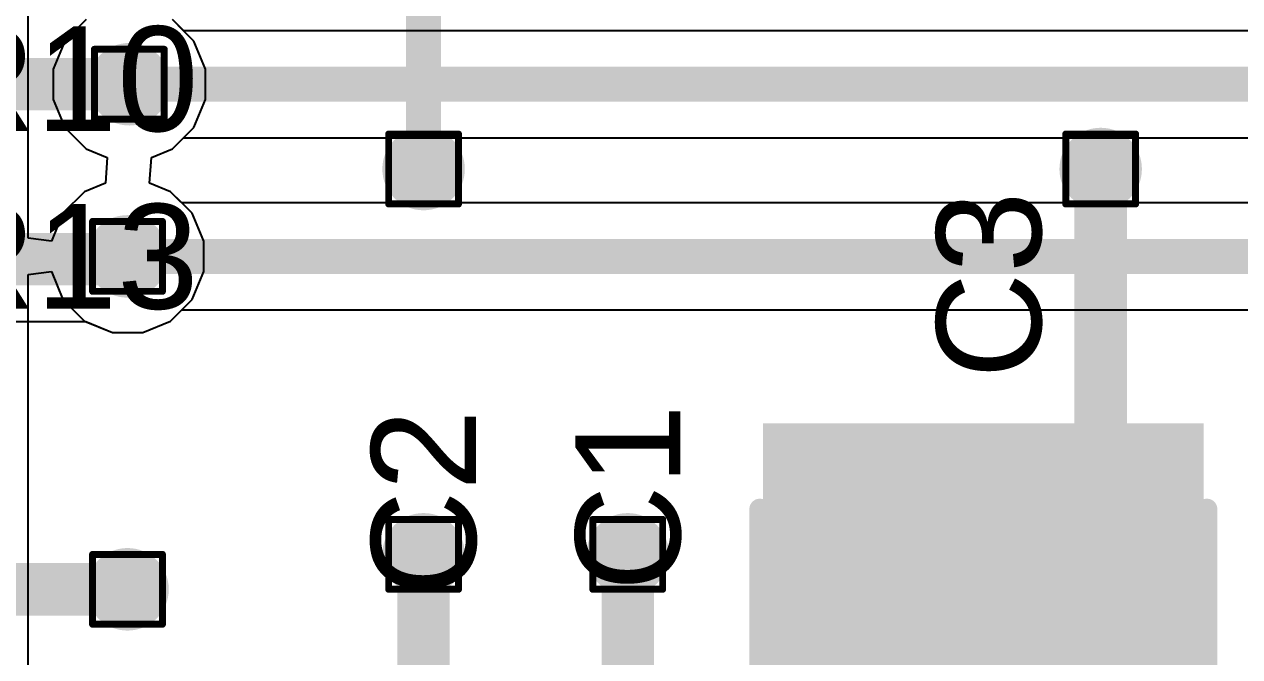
# Model space of a CAD drawing. Header units: inches. Extents: x -40 to 219, y 2 to 133.
# Drawn here: x 9.13 to 17.97, y 50.84 to 55.44 of the extents above; entities that cross this region are included whole.
import ezdxf

# ---------------------------------------------------------------- set-up
doc = ezdxf.new("R2010")
doc.units = ezdxf.units.IN
for name, color, linetype in [('Bottom Layer', 5, 'Continuous'), ('Drill Drawing', 1, 'Continuous'), ('Top Layer', 1, 'Continuous'), ('Top Overlay', 2, 'Continuous'), ('Top Paste', 8, 'Continuous'), ('Top Solder', 216, 'Continuous'), ('Via Holes', 16, 'Continuous')]:
    doc.layers.add(name, color=color, linetype=linetype)
doc.styles.add('Arial', font='', dxfattribs={"height": 0.2})
doc.styles.get('Arial').set_extended_font_data('Arial')

# ---------------------------------------------------------------- blocks, each defined once
blk = doc.blocks.new('C____B_209')
at = {"layer": 'Top Layer'}
for points in [[(-2.55000125, -1.49999446), (-2.55000125, 1.50000462), (-0.8500021099999997, 1.50000462), (-0.8500021100000001, -1.49999446)], [(0.8499995699999998, -1.49999446), (0.84999957, 1.50000462), (2.54999871, 1.50000462), (2.54999871, -1.49999446)]]:
    blk.add_hatch(color=1, dxfattribs=at).paths.add_polyline_path(points)
at = {"layer": 'Top Paste'}
for points in [[(-2.55000125, -1.49999446), (-2.55000125, 1.50000462), (-0.8500021099999997, 1.50000462), (-0.8500021100000001, -1.49999446)], [(0.8499995699999998, -1.49999446), (0.84999957, 1.50000462), (2.54999871, 1.50000462), (2.54999871, -1.49999446)]]:
    blk.add_hatch(color=8, dxfattribs=at).paths.add_polyline_path(points)
at = {"layer": 'Top Solder'}
for points in [[(-2.65160125, -1.60159446), (-2.65160125, 1.60160462), (-0.7484021099999998, 1.60160462), (-0.7484021100000001, -1.60159446)], [(0.7483995699999998, -1.60159446), (0.7483995700000001, 1.60160462), (2.65159871, 1.60160462), (2.65159871, -1.60159446)]]:
    blk.add_hatch(color=216, dxfattribs=at).paths.add_polyline_path(points)
at = {"layer": 'Top Overlay'}
for points in [[(-1.93413888, 1.62560254, 0.1524, 0.1524, 0), (2.02826366, 1.6256, 0.1524, 0.1524, 0)], [(-3.02260254, 0.40640508, 0.127, 0.127, 0), (-3.0226, -0.25399746, 0.127, 0.127, 0)], [(-3.35280254, 0.05080508, 0.127, 0.127, 0), (-2.6924, 0.05080253999999999, 0.127, 0.127, 0)], [(-1.93413888, -1.62559746, 0.1524, 0.1524, 0), (2.02826366, -1.6256, 0.1524, 0.1524, 0)]]:
    blk.add_lwpolyline(points, format="xyseb", dxfattribs=at)
for points in [[(-1.97223888, 1.62560254, 0.0762, 0.0762, 1), (-1.89603888, 1.62560254, 0.0762, 0.0762, 1)], [(1.99016366, 1.6256, 0.0762, 0.0762, 1), (2.06636366, 1.6256, 0.0762, 0.0762, 1)], [(-3.05435254, 0.40640508, 0.0635, 0.0635, 1), (-2.99085254, 0.40640508, 0.0635, 0.0635, 1)], [(-3.38455254, 0.05080508, 0.0635, 0.0635, 1), (-3.32105254, 0.05080508, 0.0635, 0.0635, 1)], [(-2.72415, 0.05080253999999999, 0.0635, 0.0635, 1), (-2.66065, 0.05080253999999999, 0.0635, 0.0635, 1)], [(-3.05435, -0.25399746, 0.0635, 0.0635, 1), (-2.99085, -0.25399746, 0.0635, 0.0635, 1)], [(-1.97223888, -1.62559746, 0.0762, 0.0762, 1), (-1.89603888, -1.62559746, 0.0762, 0.0762, 1)], [(1.99016366, -1.6256, 0.0762, 0.0762, 1), (2.06636366, -1.6256, 0.0762, 0.0762, 1)]]:
    blk.add_lwpolyline(points, format="xyseb", close=True, dxfattribs=at)

msp = doc.modelspace()

# ---------------------------------------------------------------- hatches: boundary and pattern name
at = {"layer": 'Bottom Layer'}
h = msp.add_hatch(color=5, dxfattribs=at)
edge = h.paths.add_edge_path()
edge.add_arc((9.88961954, 55.00473632), 0.2999994, 0, 360)
h = msp.add_hatch(color=5, dxfattribs=at)
edge = h.paths.add_edge_path()
edge.add_arc((12.03008008, 54.38839262), 0.2999994, 0, 360)
h = msp.add_hatch(color=5, dxfattribs=at)
edge = h.paths.add_edge_path()
edge.add_arc((16.95461938, 54.38839262), 0.2999994, 0, 360)
h = msp.add_hatch(color=5, dxfattribs=at)
edge = h.paths.add_edge_path()
edge.add_arc((9.87673666, 53.75339261999999), 0.2999994, 0, 360)
h = msp.add_hatch(color=5, dxfattribs=at)
edge = h.paths.add_edge_path()
edge.add_arc((12.03008008, 51.58761843999999), 0.2999994, 0, 360)
h = msp.add_hatch(color=5, dxfattribs=at)
edge = h.paths.add_edge_path()
edge.add_arc((13.51497678, 51.58761843999999), 0.2999994, 0, 360)
h = msp.add_hatch(color=5, dxfattribs=at)
edge = h.paths.add_edge_path()
edge.add_arc((9.87673666, 51.33342793999999), 0.2999994, 0, 360)
at = {"layer": 'Top Layer'}
h = msp.add_hatch(color=1, dxfattribs=at)
edge = h.paths.add_edge_path()
edge.add_arc((9.88961954, 55.00473632), 0.2999994, 0, 360)
h = msp.add_hatch(color=1, dxfattribs=at)
edge = h.paths.add_edge_path()
edge.add_arc((12.03008008, 54.38839262), 0.2999994, 0, 360)
h = msp.add_hatch(color=1, dxfattribs=at)
edge = h.paths.add_edge_path()
edge.add_arc((16.95461938, 54.38839262), 0.2999994, 0, 360)
h = msp.add_hatch(color=1, dxfattribs=at)
edge = h.paths.add_edge_path()
edge.add_arc((9.87673666, 53.75339261999999), 0.2999994, 0, 360)
h = msp.add_hatch(color=1, dxfattribs=at)
edge = h.paths.add_edge_path()
edge.add_arc((12.03008008, 51.58761843999999), 0.2999994, 0, 360)
h = msp.add_hatch(color=1, dxfattribs=at)
edge = h.paths.add_edge_path()
edge.add_arc((13.51497678, 51.58761843999999), 0.2999994, 0, 360)
h = msp.add_hatch(color=1, dxfattribs=at)
edge = h.paths.add_edge_path()
edge.add_arc((9.87673666, 51.33342793999999), 0.2999994, 0, 360)
at = {"layer": 'Via Holes'}
h = msp.add_hatch(color=7, dxfattribs=at)
edge = h.paths.add_edge_path()
edge.add_arc((9.88961954, 55.00473632), 0.1499997, 0, 360)
h = msp.add_hatch(color=7, dxfattribs=at)
edge = h.paths.add_edge_path()
edge.add_arc((12.03008008, 54.38839262), 0.1499997, 0, 360)
h = msp.add_hatch(color=7, dxfattribs=at)
edge = h.paths.add_edge_path()
edge.add_arc((16.95461938, 54.38839262), 0.1499997, 0, 360)
h = msp.add_hatch(color=7, dxfattribs=at)
edge = h.paths.add_edge_path()
edge.add_arc((9.87673666, 53.75339261999999), 0.1499997, 0, 360)
h = msp.add_hatch(color=7, dxfattribs=at)
edge = h.paths.add_edge_path()
edge.add_arc((12.03008008, 51.58761843999999), 0.1499997, 0, 360)
h = msp.add_hatch(color=7, dxfattribs=at)
edge = h.paths.add_edge_path()
edge.add_arc((13.51497678, 51.58761843999999), 0.1499997, 0, 360)
h = msp.add_hatch(color=7, dxfattribs=at)
edge = h.paths.add_edge_path()
edge.add_arc((9.87673666, 51.33342793999999), 0.1499997, 0, 360)

# ---------------------------------------------------------------- linework, layer by layer
at = {"layer": 'Bottom Layer'}
for p, q in [((9.153954259999999, 53.88535831999999), (9.153954259999999, 57.39096726)), ((9.57580508, 55.47439502), (9.41996084, 55.31855078)), ((10.2846251, 55.39320392), (10.203434, 55.47439502)), ((39.79464736, 55.39320138), (10.2846251, 55.39320392)), ((9.41996084, 55.31855078), (9.33562014, 55.11493421999999)), ((9.33562014, 55.11493421999999), (9.33562014, 54.89453841999999)), ((9.33562014, 54.89453841999999), (9.41996084, 54.69092186)), ((9.41996084, 54.69092186), (9.57580508, 54.53507762)), ((10.203434, 54.53507762), (10.28463018, 54.61627379999999)), ((10.28463018, 54.61627379999999), (39.79464736, 54.61627126)), ((9.57580508, 54.53507762), (9.72891374, 54.47165889999999)), ((9.72891374, 54.47165889999999), (9.71603086, 54.28647004)), ((10.03744246, 54.28647004), (10.05032534, 54.47165889999999)), ((10.05032534, 54.47165889999999), (10.203434, 54.53507762)), ((9.71603086, 54.28647004), (9.5629222, 54.22305131999999)), ((10.19055112, 54.22305131999999), (10.03744246, 54.28647004)), ((9.5629222, 54.22305131999999), (9.407077959999999, 54.06720708)), ((10.27174476, 54.14185767999999), (10.19055112, 54.22305131999999)), ((33.6819367, 54.14185767999999), (10.27174476, 54.14185767999999)), ((9.407077959999999, 54.06720708), (9.32273726, 53.86359305999999)), ((9.32273726, 53.86359305999999), (9.153954259999999, 53.88535831999999)), ((9.153951719999998, 47.4218), (9.153954259999999, 53.62142692)), ((9.153954259999999, 53.62142692), (9.32273726, 53.64319217999999)), ((9.32273726, 53.64319217999999), (9.407077959999999, 53.43957815999999)), ((9.407077959999999, 53.43957815999999), (9.5629222, 53.28373392)), ((10.19055112, 53.28373392), (10.27174476, 53.36492756000001)), ((10.27174476, 53.36492756000001), (33.6819367, 53.36492756000001)), ((9.5629222, 53.28373392), (9.76653876, 53.19939321999999)), ((9.98693456, 53.19939321999999), (10.19055112, 53.28373392)), ((9.76653876, 53.19939321999999), (9.98693456, 53.19939321999999))]:
    msp.add_line(p, q, dxfattribs=at)
for points in [[(9.87673666, 55.00473886, 0.254, 0.254, 0), (9.88961954, 55.00473886, 0.254, 0.254, 0)], [(9.88961954, 55.00473886, 0.254, 0.254, 0), (39.79464736, 55.00473632, 0.254, 0.254, 0)], [(9.87673666, 53.75339261999999, 0.254, 0.254, 0), (29.66857668, 53.75339261999999, 0.254, 0.254, 0)]]:
    msp.add_lwpolyline(points, format="xyseb", dxfattribs=at)
for points in [[(9.81323666, 55.00473886, 0.127, 0.127, 1), (9.94023666, 55.00473886, 0.127, 0.127, 1)], [(9.826119539999999, 55.00473886, 0.127, 0.127, 1), (9.95311954, 55.00473886, 0.127, 0.127, 1)], [(9.826119539999999, 55.00473886, 0.127, 0.127, 1), (9.95311954, 55.00473886, 0.127, 0.127, 1)], [(9.81323666, 53.75339261999999, 0.127, 0.127, 1), (9.94023666, 53.75339261999999, 0.127, 0.127, 1)]]:
    msp.add_lwpolyline(points, format="xyseb", close=True, dxfattribs=at)
at = {"layer": 'Drill Drawing'}
for points in [[(9.635619539999999, 55.25873631999999, 0.0508, 0.0508, 0), (10.14361954, 55.25873631999999, 0.0508, 0.0508, 0)], [(9.635619539999999, 54.75073631999999, 0.0508, 0.0508, 0), (9.635619539999999, 55.25873631999999, 0.0508, 0.0508, 0)], [(10.14361954, 54.75073631999999, 0.0508, 0.0508, 0), (10.14361954, 55.25873631999999, 0.0508, 0.0508, 0)], [(9.635619539999999, 54.75073631999999, 0.0508, 0.0508, 0), (10.14361954, 54.75073631999999, 0.0508, 0.0508, 0)], [(11.77608008, 54.64239262, 0.0508, 0.0508, 0), (12.28408008, 54.64239262, 0.0508, 0.0508, 0)], [(11.77608008, 54.13439262, 0.0508, 0.0508, 0), (11.77608008, 54.64239262, 0.0508, 0.0508, 0)], [(12.28408008, 54.13439262, 0.0508, 0.0508, 0), (12.28408008, 54.64239262, 0.0508, 0.0508, 0)], [(16.70061938, 54.64239262, 0.0508, 0.0508, 0), (17.20861938, 54.64239262, 0.0508, 0.0508, 0)], [(16.70061938, 54.13439262, 0.0508, 0.0508, 0), (16.70061938, 54.64239262, 0.0508, 0.0508, 0)], [(17.20861938, 54.13439262, 0.0508, 0.0508, 0), (17.20861938, 54.64239262, 0.0508, 0.0508, 0)], [(11.77608008, 54.13439262, 0.0508, 0.0508, 0), (12.28408008, 54.13439262, 0.0508, 0.0508, 0)], [(16.70061938, 54.13439262, 0.0508, 0.0508, 0), (17.20861938, 54.13439262, 0.0508, 0.0508, 0)], [(9.62273666, 54.00739262, 0.0508, 0.0508, 0), (10.13073666, 54.00739262, 0.0508, 0.0508, 0)], [(9.62273666, 53.49939262, 0.0508, 0.0508, 0), (9.62273666, 54.00739262, 0.0508, 0.0508, 0)], [(10.13073666, 53.49939262, 0.0508, 0.0508, 0), (10.13073666, 54.00739262, 0.0508, 0.0508, 0)], [(9.62273666, 53.49939262, 0.0508, 0.0508, 0), (10.13073666, 53.49939262, 0.0508, 0.0508, 0)], [(11.77608008, 51.84161844, 0.0508, 0.0508, 0), (12.28408008, 51.84161844, 0.0508, 0.0508, 0)], [(11.77608008, 51.33361844, 0.0508, 0.0508, 0), (11.77608008, 51.84161844, 0.0508, 0.0508, 0)], [(12.28408008, 51.33361844, 0.0508, 0.0508, 0), (12.28408008, 51.84161844, 0.0508, 0.0508, 0)], [(13.26097678, 51.84161844, 0.0508, 0.0508, 0), (13.76897678, 51.84161844, 0.0508, 0.0508, 0)], [(13.26097678, 51.33361844, 0.0508, 0.0508, 0), (13.26097678, 51.84161844, 0.0508, 0.0508, 0)], [(13.76897678, 51.33361844, 0.0508, 0.0508, 0), (13.76897678, 51.84161844, 0.0508, 0.0508, 0)], [(9.62273666, 51.58742794, 0.0508, 0.0508, 0), (10.13073666, 51.58742794, 0.0508, 0.0508, 0)], [(9.62273666, 51.07942794, 0.0508, 0.0508, 0), (9.62273666, 51.58742794, 0.0508, 0.0508, 0)], [(10.13073666, 51.07942794, 0.0508, 0.0508, 0), (10.13073666, 51.58742794, 0.0508, 0.0508, 0)], [(11.77608008, 51.33361844, 0.0508, 0.0508, 0), (12.28408008, 51.33361844, 0.0508, 0.0508, 0)], [(13.26097678, 51.33361844, 0.0508, 0.0508, 0), (13.76897678, 51.33361844, 0.0508, 0.0508, 0)], [(9.62273666, 51.07942794, 0.0508, 0.0508, 0), (10.13073666, 51.07942794, 0.0508, 0.0508, 0)]]:
    msp.add_lwpolyline(points, format="xyseb", dxfattribs=at)
for points in [[(9.62291954, 55.25873631999999, 0.0254, 0.0254, 1), (9.64831954, 55.25873631999999, 0.0254, 0.0254, 1)], [(9.62291954, 55.25873631999999, 0.0254, 0.0254, 1), (9.64831954, 55.25873631999999, 0.0254, 0.0254, 1)], [(10.13091954, 55.25873631999999, 0.0254, 0.0254, 1), (10.15631954, 55.25873631999999, 0.0254, 0.0254, 1)], [(10.13091954, 55.25873631999999, 0.0254, 0.0254, 1), (10.15631954, 55.25873631999999, 0.0254, 0.0254, 1)], [(9.62291954, 54.75073631999999, 0.0254, 0.0254, 1), (9.64831954, 54.75073631999999, 0.0254, 0.0254, 1)], [(9.62291954, 54.75073631999999, 0.0254, 0.0254, 1), (9.64831954, 54.75073631999999, 0.0254, 0.0254, 1)], [(10.13091954, 54.75073631999999, 0.0254, 0.0254, 1), (10.15631954, 54.75073631999999, 0.0254, 0.0254, 1)], [(10.13091954, 54.75073631999999, 0.0254, 0.0254, 1), (10.15631954, 54.75073631999999, 0.0254, 0.0254, 1)], [(11.76338008, 54.64239262, 0.0254, 0.0254, 1), (11.78878008, 54.64239262, 0.0254, 0.0254, 1)], [(11.76338008, 54.64239262, 0.0254, 0.0254, 1), (11.78878008, 54.64239262, 0.0254, 0.0254, 1)], [(12.27138008, 54.64239262, 0.0254, 0.0254, 1), (12.29678008, 54.64239262, 0.0254, 0.0254, 1)], [(12.27138008, 54.64239262, 0.0254, 0.0254, 1), (12.29678008, 54.64239262, 0.0254, 0.0254, 1)], [(16.68791938, 54.64239262, 0.0254, 0.0254, 1), (16.71331938, 54.64239262, 0.0254, 0.0254, 1)], [(16.68791938, 54.64239262, 0.0254, 0.0254, 1), (16.71331938, 54.64239262, 0.0254, 0.0254, 1)], [(17.19591938, 54.64239262, 0.0254, 0.0254, 1), (17.22131938, 54.64239262, 0.0254, 0.0254, 1)], [(17.19591938, 54.64239262, 0.0254, 0.0254, 1), (17.22131938, 54.64239262, 0.0254, 0.0254, 1)], [(11.76338008, 54.13439262, 0.0254, 0.0254, 1), (11.78878008, 54.13439262, 0.0254, 0.0254, 1)], [(11.76338008, 54.13439262, 0.0254, 0.0254, 1), (11.78878008, 54.13439262, 0.0254, 0.0254, 1)], [(12.27138008, 54.13439262, 0.0254, 0.0254, 1), (12.29678008, 54.13439262, 0.0254, 0.0254, 1)], [(12.27138008, 54.13439262, 0.0254, 0.0254, 1), (12.29678008, 54.13439262, 0.0254, 0.0254, 1)], [(16.68791938, 54.13439262, 0.0254, 0.0254, 1), (16.71331938, 54.13439262, 0.0254, 0.0254, 1)], [(16.68791938, 54.13439262, 0.0254, 0.0254, 1), (16.71331938, 54.13439262, 0.0254, 0.0254, 1)], [(17.19591938, 54.13439262, 0.0254, 0.0254, 1), (17.22131938, 54.13439262, 0.0254, 0.0254, 1)], [(17.19591938, 54.13439262, 0.0254, 0.0254, 1), (17.22131938, 54.13439262, 0.0254, 0.0254, 1)], [(9.61003666, 54.00739262, 0.0254, 0.0254, 1), (9.63543666, 54.00739262, 0.0254, 0.0254, 1)], [(9.61003666, 54.00739262, 0.0254, 0.0254, 1), (9.63543666, 54.00739262, 0.0254, 0.0254, 1)], [(10.11803666, 54.00739262, 0.0254, 0.0254, 1), (10.14343666, 54.00739262, 0.0254, 0.0254, 1)], [(10.11803666, 54.00739262, 0.0254, 0.0254, 1), (10.14343666, 54.00739262, 0.0254, 0.0254, 1)], [(9.61003666, 53.49939262, 0.0254, 0.0254, 1), (9.63543666, 53.49939262, 0.0254, 0.0254, 1)], [(9.61003666, 53.49939262, 0.0254, 0.0254, 1), (9.63543666, 53.49939262, 0.0254, 0.0254, 1)], [(10.11803666, 53.49939262, 0.0254, 0.0254, 1), (10.14343666, 53.49939262, 0.0254, 0.0254, 1)], [(10.11803666, 53.49939262, 0.0254, 0.0254, 1), (10.14343666, 53.49939262, 0.0254, 0.0254, 1)], [(11.76338008, 51.84161844, 0.0254, 0.0254, 1), (11.78878008, 51.84161844, 0.0254, 0.0254, 1)], [(11.76338008, 51.84161844, 0.0254, 0.0254, 1), (11.78878008, 51.84161844, 0.0254, 0.0254, 1)], [(12.27138008, 51.84161844, 0.0254, 0.0254, 1), (12.29678008, 51.84161844, 0.0254, 0.0254, 1)], [(12.27138008, 51.84161844, 0.0254, 0.0254, 1), (12.29678008, 51.84161844, 0.0254, 0.0254, 1)], [(13.24827678, 51.84161844, 0.0254, 0.0254, 1), (13.27367678, 51.84161844, 0.0254, 0.0254, 1)], [(13.24827678, 51.84161844, 0.0254, 0.0254, 1), (13.27367678, 51.84161844, 0.0254, 0.0254, 1)], [(13.75627678, 51.84161844, 0.0254, 0.0254, 1), (13.78167678, 51.84161844, 0.0254, 0.0254, 1)], [(13.75627678, 51.84161844, 0.0254, 0.0254, 1), (13.78167678, 51.84161844, 0.0254, 0.0254, 1)], [(9.61003666, 51.58742794, 0.0254, 0.0254, 1), (9.63543666, 51.58742794, 0.0254, 0.0254, 1)], [(9.61003666, 51.58742794, 0.0254, 0.0254, 1), (9.63543666, 51.58742794, 0.0254, 0.0254, 1)], [(10.11803666, 51.58742794, 0.0254, 0.0254, 1), (10.14343666, 51.58742794, 0.0254, 0.0254, 1)], [(10.11803666, 51.58742794, 0.0254, 0.0254, 1), (10.14343666, 51.58742794, 0.0254, 0.0254, 1)], [(11.76338008, 51.33361844, 0.0254, 0.0254, 1), (11.78878008, 51.33361844, 0.0254, 0.0254, 1)], [(11.76338008, 51.33361844, 0.0254, 0.0254, 1), (11.78878008, 51.33361844, 0.0254, 0.0254, 1)], [(12.27138008, 51.33361844, 0.0254, 0.0254, 1), (12.29678008, 51.33361844, 0.0254, 0.0254, 1)], [(12.27138008, 51.33361844, 0.0254, 0.0254, 1), (12.29678008, 51.33361844, 0.0254, 0.0254, 1)], [(13.24827678, 51.33361844, 0.0254, 0.0254, 1), (13.27367678, 51.33361844, 0.0254, 0.0254, 1)], [(13.24827678, 51.33361844, 0.0254, 0.0254, 1), (13.27367678, 51.33361844, 0.0254, 0.0254, 1)], [(13.75627678, 51.33361844, 0.0254, 0.0254, 1), (13.78167678, 51.33361844, 0.0254, 0.0254, 1)], [(13.75627678, 51.33361844, 0.0254, 0.0254, 1), (13.78167678, 51.33361844, 0.0254, 0.0254, 1)], [(9.61003666, 51.07942794, 0.0254, 0.0254, 1), (9.63543666, 51.07942794, 0.0254, 0.0254, 1)], [(9.61003666, 51.07942794, 0.0254, 0.0254, 1), (9.63543666, 51.07942794, 0.0254, 0.0254, 1)], [(10.11803666, 51.07942794, 0.0254, 0.0254, 1), (10.14343666, 51.07942794, 0.0254, 0.0254, 1)], [(10.11803666, 51.07942794, 0.0254, 0.0254, 1), (10.14343666, 51.07942794, 0.0254, 0.0254, 1)]]:
    msp.add_lwpolyline(points, format="xyseb", close=True, dxfattribs=at)
at = {"layer": 'Top Layer'}
for p, q in [((10.35927824, 55.31855078), (10.203434, 55.47439502)), ((10.44361894, 55.11493421999999), (10.35927824, 55.31855078)), ((10.44361894, 54.89453841999999), (10.44361894, 55.11493421999999)), ((10.35927824, 54.69092186), (10.44361894, 54.89453841999999)), ((10.203434, 54.53507762), (10.35927824, 54.69092186)), ((10.03744246, 54.28647004), (10.05032534, 54.47165889999999)), ((10.05032534, 54.47165889999999), (10.203434, 54.53507762)), ((10.19055112, 54.22305131999999), (10.03744246, 54.28647004)), ((10.34639536, 54.06720708), (10.19055112, 54.22305131999999)), ((10.43073606, 53.86359052), (10.34639536, 54.06720708)), ((10.43073606, 53.64319472), (10.43073606, 53.86359052)), ((10.34639536, 53.43957815999999), (10.43073606, 53.64319472)), ((10.19055112, 53.28373392), (10.34639536, 53.43957815999999)), ((8.07837602, 53.27969024), (9.57268342, 53.27969024)), ((9.57268342, 53.27969024), (9.76653876, 53.19939321999999)), ((9.98693456, 53.19939321999999), (10.19055112, 53.28373392)), ((9.76653876, 53.19939321999999), (9.98693456, 53.19939321999999))]:
    msp.add_line(p, q, dxfattribs=at)
for points in [[(12.03008008, 54.38839262, 0.254, 0.254, 0), (12.03008008, 57.38217885999999, 0.254, 0.254, 0)], [(7.443376019999999, 55.00473632, 0.3809999999999999, 0.3809999999999999, 0), (9.87673666, 55.00473632, 0.3809999999999999, 0.3809999999999999, 0)], [(12.03008008, 54.26139262, 0.254, 0.254, 0), (12.03008008, 54.38839262, 0.254, 0.254, 0)], [(16.95461938, 52.44094922, 0.3809999999999999, 0.3809999999999999, 0), (16.95461938, 54.26139262, 0.3809999999999999, 0.3809999999999999, 0)], [(7.463871279999999, 53.73289736, 0.3809999999999999, 0.3809999999999999, 0), (9.8562414, 53.73289736, 0.3809999999999999, 0.3809999999999999, 0)], [(9.8562414, 53.73289736, 0.3809999999999999, 0.3809999999999999, 0), (9.87673666, 53.75339261999999, 0.3809999999999999, 0.3809999999999999, 0)], [(16.95461938, 52.44094922, 0.3809999999999999, 0.3809999999999999, -0.4142135623730951), (16.1012886, 51.58761843999999, 0.3809999999999999, 0.3809999999999999, 0)], [(12.03008008, 50.17440561999999, 0.3809999999999999, 0.3809999999999999, 0), (12.03008008, 51.58761843999999, 0.3809999999999999, 0.3809999999999999, 0)], [(13.51497678, 51.58761843999999, 0.3809999999999999, 0.3809999999999999, 0), (13.51497932, 51.58761843999999, 0.3809999999999999, 0.3809999999999999, 0)], [(13.51497932, 50.17456817999999, 0.3809999999999999, 0.3809999999999999, 0), (13.51497932, 51.58761843999999, 0.3809999999999999, 0.3809999999999999, 0)], [(3.84491992, 51.33342793999999, 0.3809999999999999, 0.3809999999999999, 0), (9.87673666, 51.33342793999999, 0.3809999999999999, 0.3809999999999999, 0)]]:
    msp.add_lwpolyline(points, format="xyseb", dxfattribs=at)
for points in [[(9.781486659999999, 55.00473632, 0.1905, 0.1905, 1), (9.971986659999999, 55.00473632, 0.1905, 0.1905, 1)], [(11.96658008, 54.38839262, 0.127, 0.127, 1), (12.09358008, 54.38839262, 0.127, 0.127, 1)], [(11.96658008, 54.38839262, 0.127, 0.127, 1), (12.09358008, 54.38839262, 0.127, 0.127, 1)], [(11.96658008, 54.26139262, 0.127, 0.127, 1), (12.09358008, 54.26139262, 0.127, 0.127, 1)], [(16.85936938, 54.26139262, 0.1905, 0.1905, 1), (17.04986938, 54.26139262, 0.1905, 0.1905, 1)], [(9.7609914, 53.73289736, 0.1905, 0.1905, 1), (9.9514914, 53.73289736, 0.1905, 0.1905, 1)], [(9.7609914, 53.73289736, 0.1905, 0.1905, 1), (9.9514914, 53.73289736, 0.1905, 0.1905, 1)], [(9.781486659999999, 53.75339261999999, 0.1905, 0.1905, 1), (9.971986659999999, 53.75339261999999, 0.1905, 0.1905, 1)], [(16.85936938, 52.44094922, 0.1905, 0.1905, 1), (17.04986938, 52.44094922, 0.1905, 0.1905, 1)], [(16.85936938, 52.44094922, 0.1905, 0.1905, 1), (17.04986938, 52.44094922, 0.1905, 0.1905, 1)], [(11.93483008, 51.58761843999999, 0.1905, 0.1905, 1), (12.12533008, 51.58761843999999, 0.1905, 0.1905, 1)], [(13.41972678, 51.58761843999999, 0.1905, 0.1905, 1), (13.61022678, 51.58761843999999, 0.1905, 0.1905, 1)], [(13.41972932, 51.58761843999999, 0.1905, 0.1905, 1), (13.61022932, 51.58761843999999, 0.1905, 0.1905, 1)], [(13.41972932, 51.58761843999999, 0.1905, 0.1905, 1), (13.61022932, 51.58761843999999, 0.1905, 0.1905, 1)], [(16.0060386, 51.58761843999999, 0.1905, 0.1905, 1), (16.1965386, 51.58761843999999, 0.1905, 0.1905, 1)], [(9.781486659999999, 51.33342793999999, 0.1905, 0.1905, 1), (9.971986659999999, 51.33342793999999, 0.1905, 0.1905, 1)]]:
    msp.add_lwpolyline(points, format="xyseb", close=True, dxfattribs=at)

# ---------------------------------------------------------------- block references
at = {"rotation": 90}
msp.add_blockref('C____B_209', (16.10129368, 49.8876193), dxfattribs=at)

# ---------------------------------------------------------------- texts
at = {"layer": 'Top Overlay', "style": 'Arial'}
for s, p in [('R10', (8.44082386, 54.6636829)), ('R13', (8.44082386, 53.37251708))]:
    msp.add_text(s, height=0.7619999999999999, dxfattribs=at).set_placement(p)
for s, p in [('C3', (16.52149096, 52.8646009)), ('C1', (13.89684292, 51.3195316)), ('C2', (12.41095308, 51.28109124))]:
    msp.add_text(s, height=0.7619999999999999, rotation=90, dxfattribs=at).set_placement(p)

doc.saveas('drawing.dxf')
